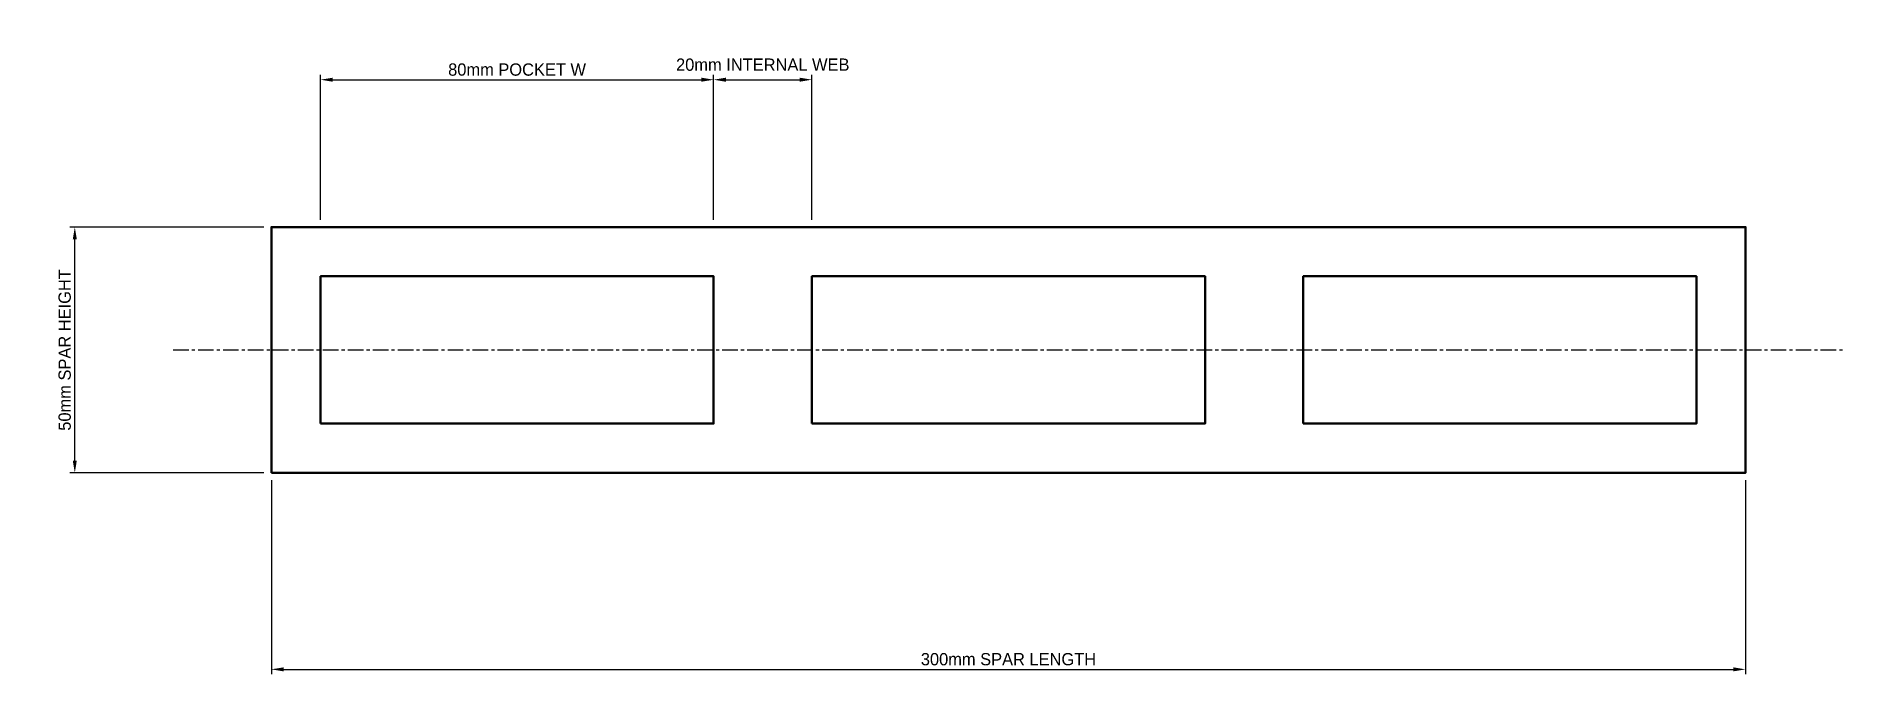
# Model space of a CAD drawing. Header units: metres. Extents: x -48 to 320, y -44 to 89.
import ezdxf

# ---------------------------------------------------------------- set-up
doc = ezdxf.new("R2010")
doc.units = ezdxf.units.M
doc.linetypes.add('CENTER', pattern=[5.08, 3.175, -0.635, 0.635, -0.635])
for name, color, linetype, lineweight in [('CENTERLINES', 7, 'CENTER', 25), ('DIMENSIONS', 7, 'Continuous', 25), ('GEOMETRY', 7, 'Continuous', 50)]:
    doc.layers.add(name, color=color, linetype=linetype, lineweight=lineweight)
doc.dimstyles.new('ENGINEERING_STYLE', dxfattribs={"dimtxt": 2.5, "dimasz": 2.5, "dimexe": 1, "dimexo": 1.5, "dimgap": 0.8, "dimtad": 1, "dimcen": 2.5, "dimazin": 3, "dimtfac": 1, "dimtmove": 0, "dimatfit": 3, "dimtfill": 1})

msp = doc.modelspace()

# ---------------------------------------------------------------- linework, layer by layer
at = {"layer": 'CENTERLINES'}
msp.add_line((-20, 25), (320, 25), dxfattribs=at)
at = {"layer": 'GEOMETRY'}
for points in [[(0, 0), (300, 0), (300, 50), (0, 50)], [(10, 10), (90, 10), (90, 40), (10, 40)], [(110, 10), (190, 10), (190, 40), (110, 40)], [(210, 10), (290, 10), (290, 40), (210, 40)]]:
    msp.add_lwpolyline(points, close=True, dxfattribs=at)

# ---------------------------------------------------------------- next in the draw order: dimensions: what is measured, and where the dimension line sits
at = {"layer": 'DIMENSIONS'}
for base, p1, p2, text in [((90, 80), (90, 50), (110, 50), '20mm INTERNAL WEB'), ((0, -40), (0, 0), (300, 0), '300mm SPAR LENGTH')]:
    msp.add_linear_dim(base=base, p1=p1, p2=p2, text=text, dimstyle='ENGINEERING_STYLE', dxfattribs=at).render()

# ---------------------------------------------------------------- next in the draw order: dimensions: what is measured, and where the dimension line sits
msp.add_linear_dim(base=(10, 80), p1=(10, 50), p2=(90, 50), text='80mm POCKET W', dimstyle='ENGINEERING_STYLE', dxfattribs=at).render()
msp.add_linear_dim(base=(-40, 0), p1=(0, 0), p2=(0, 50), angle=90, text='50mm SPAR HEIGHT', dimstyle='ENGINEERING_STYLE', dxfattribs=at).render()

doc.saveas('drawing.dxf')
